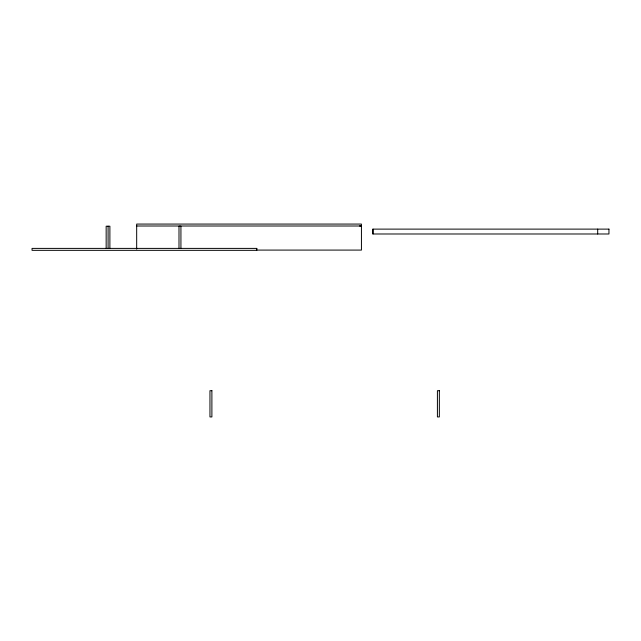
<?xml version="1.0" encoding="UTF-8"?>
<svg xmlns="http://www.w3.org/2000/svg" width="641" height="641" viewBox="0 0 641 641"><rect width="100%" height="100%" fill="white"/><g stroke="black" fill="none" stroke-linecap="round" stroke-linejoin="round"><path stroke-width="0.96" d="M359.497 225.961L361.436 225.961M136.677 226.009L361.436 226.009M256.544 250.086L361.436 250.086L361.436 224.07L136.677 224.07L136.677 249.125M597.692 229.117L597.7 233.989M372.942 229.117L372.942 233.989M180.93 248.396L180.93 226.209L178.991 226.209L178.991 248.396M109.891 248.396L109.891 226.209L106.158 226.209L106.158 248.396M108.089 226.209L108.089 248.396M608.95 229.117L372.926 229.117L372.926 233.989L608.95 233.989L608.95 229.117M256.809 248.396L32.05 248.396L32.05 250.335L256.809 250.335L256.809 248.396M211.891 390.698L209.952 390.698L209.952 416.93L211.891 416.93L211.891 390.698M439.349 390.698L437.41 390.698L437.41 416.93L439.349 416.93L439.349 390.698"/></g></svg>
